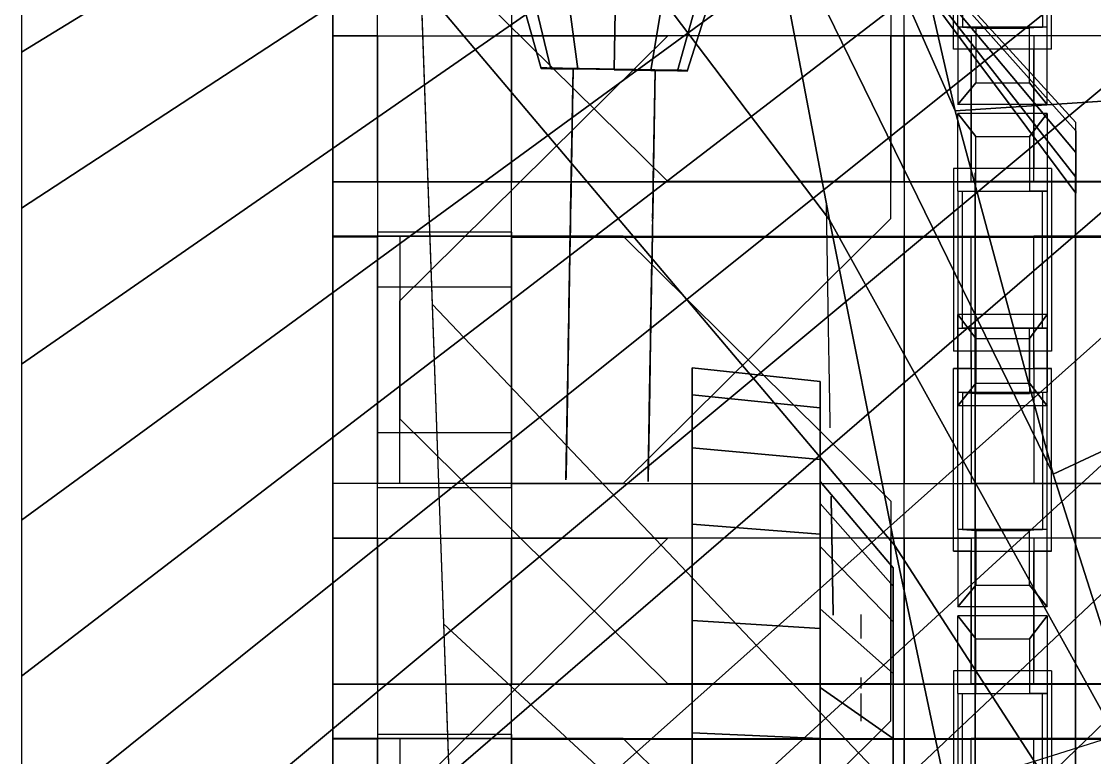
# Model space of a CAD drawing. Extents: x -54 to 215, y -235 to 116.
# Drawn here: x 81.3 to 93.06, y -109.62 to -101.56 of the extents above; entities that cross this region are included whole.
import ezdxf

# ---------------------------------------------------------------- set-up
doc = ezdxf.new("R2010")
doc.units = 0
doc.layers.get('0').update_dxf_attribs({"linetype": 'CONTINUOUS'})
doc.layers.add('A', color=7, linetype='CONTINUOUS')
doc.layers.add('B', color=7, linetype='CONTINUOUS')

# ---------------------------------------------------------------- blocks, each defined once
blk = doc.blocks.new('M-1-01')
at = {"color": 0}
for p, q in [((-80.633, 13.86), (-80.633, -173.64)), ((-80.633, -105.64, 3), (-80.633, -146.64, 3))]:
    blk.add_line(p, q, dxfattribs=at)
at = {"color": 0, "extrusion": (1, 0, -1.60787e-16)}
for p, q in [((-80.633, -93.34, -16.5), (-80.633, -132.34, -16.5)), ((-80.633, -105.64, 2.65), (-80.633, -132.34, 2.65))]:
    blk.add_line(p, q, dxfattribs=at)
at = {"color": 0, "invisible_edges": 15}
for points in [[(-80.633, -105.64, 3), (-80.633, -146.64, 3), (-80.633, -146.64), (-80.633, -105.64)], [(-57.675, -121.64, 5.5), (-59.633, -138.695, 3.696), (-80.633, -146.64, 3)]]:
    blk.add_3dface(points, dxfattribs=at)
at = {"layer": 'A', "color": 0}
mesh = blk.add_polymesh((2, 25), dxfattribs=at)
for k, corner in enumerate([(-80.633, -105.64), (-80.633, -107.348), (-80.633, -109.057), (-80.633, -110.765), (-80.633, -112.473), (-80.633, -114.182), (-80.633, -115.89), (-80.633, -117.598), (-80.633, -119.307), (-80.633, -121.015), (-80.633, -122.723), (-80.633, -124.432), (-80.633, -126.14), (-80.633, -127.848), (-80.633, -129.557), (-80.633, -131.265), (-80.633, -132.973), (-80.633, -134.682), (-80.633, -136.39), (-80.633, -138.098), (-80.633, -139.807), (-80.633, -141.515), (-80.633, -143.223), (-80.633, -144.932), (-80.633, -146.64), (-66.065, -100.832), (-65.985, -101.781), (-65.892, -102.728), (-65.768, -103.672), (-65.619, -104.612), (-65.452, -105.549), (-65.248, -106.478), (-65.031, -107.405), (-64.779, -108.322), (-64.508, -109.234), (-64.214, -110.139), (-63.89, -111.033), (-63.554, -111.923), (-63.178, -112.797), (-62.791, -113.665), (-62.376, -114.52), (-61.938, -115.364), (-61.483, -116.199), (-60.997, -117.015), (-60.499, -117.825), (-59.97, -118.615), (-59.426, -119.393), (-58.862, -120.158), (-58.273, -120.903), (-57.675, -121.64)]):
    mesh.set_mesh_vertex(divmod(k, 25), corner)
blk = doc.blocks.new('M-1-077')
at = {"layer": 'A', "color": 0}
mesh = blk.add_polymesh((2, 9), dxfattribs=dict(at, n_close=True))
for k, corner in enumerate([(9.9, 8.5), (9.806, 8.5), (9.569, 8.5), (9.3, 8.5), (9.124, 8.5), (9.124, 8.5), (9.3, 8.5), (9.569, 8.5), (9.806, 8.5), (2.5, 0.4), (2.5, 0.306), (2.5, 0.069), (2.5, -0.2), (2.5, -0.376), (2.5, -0.376), (2.5, -0.2), (2.5, 0.069), (2.5, 0.306)]):
    mesh.set_mesh_vertex(divmod(k, 9), corner)
blk = doc.blocks.new('M-1-076')
at = {"color": 0, "extrusion": (-1, 1.83664e-16, 6.12574e-17)}
for p, q in [((85.153, -11.257, -2.559), (85.153, -9.895, -3.091)), ((85.153, -9.895, -3.091), (85.153, -9.895, -4.414)), ((85.153, -11.395, -3.653), (85.153, -11.395, -3.853)), ((85.153, -11.695, -4.153), (85.153, -13.095, -4.153)), ((85.153, -11.695, -3.353), (85.153, -13.095, -3.353)), ((85.153, -12.35, -2.353), (85.153, -13.195, -2.353)), ((85.153, -12.35, -5.153), (85.153, -13.195, -5.153))]:
    blk.add_line(p, q, dxfattribs=at)
for points in [[(9.895, -4.414), (11.257, -4.947, 0.09344), (12.35, -5.153, 0.09344)], [(13.095, -4.153, 0.414214), (13.395, -3.853), (13.395, -3.653, 0.414214), (13.095, -3.353, 0.414214)], [(13.195, -5.153, 0.414214), (14.395, -3.953), (14.395, -3.553, 0.414214), (13.195, -2.353)]]:
    blk.add_lwpolyline(points, format="xyb", dxfattribs=at)
at = {"color": 0, "extrusion": (0, -1, -1.83664e-16)}
blk.add_circle((84.703, -3.753, 9.895), 0.8, dxfattribs=at)
at = {"color": 0, "extrusion": (-1, 1.83664e-16, 6.12574e-17)}
for centre, radius, start, end in [((12.35, -5.353, -85.153), 3, 90, 111.3528), ((11.695, -3.653, -85.153), 0.3, 90, 180), ((11.695, -3.853, -85.153), 0.3, 180, 270)]:
    blk.add_arc(centre, radius, start, end, dxfattribs=at)
at = {"layer": 'A', "color": 0}
mesh = blk.add_polymesh((2, 12), dxfattribs=dict(at, n_close=True))
for k, corner in enumerate([(84.703, -9.895), (84.303, -9.895), (84.01, -9.895), (83.903, -9.895), (84.01, -9.895), (84.303, -9.895), (84.703, -9.895), (85.103, -9.895), (85.396, -9.895), (85.503, -9.895), (85.396, -9.895), (85.103, -9.895), (84.703, -8.395), (84.078, -8.395), (83.62, -8.395), (83.453, -8.395), (83.62, -8.395), (84.078, -8.395), (84.703, -8.395), (85.328, -8.395), (85.785, -8.395), (85.953, -8.395), (85.785, -8.395), (85.328, -8.395)]):
    mesh.set_mesh_vertex(divmod(k, 12), corner)
at = {"layer": 'B', "color": 0}
mesh = blk.add_polymesh((2, 7), dxfattribs=at)
for k, corner in enumerate([(84.253, -9.895), (84.253, -9.895), (84.253, -9.895), (84.253, -9.895), (84.253, -9.895), (84.253, -9.895), (84.253, -9.895), (84.253, -11.395), (84.253, -11.395), (84.253, -11.395), (84.253, -11.395), (84.253, -11.395), (84.253, -11.395), (84.253, -11.395)]):
    mesh.set_mesh_vertex(divmod(k, 7), corner)
mesh = blk.add_polymesh((2, 13), dxfattribs=at)
for k, corner in enumerate([(84.253, -12.35), (84.253, -12.135), (84.253, -11.921), (84.253, -11.709), (84.253, -11.501), (84.253, -11.297), (84.253, -11.097), (84.253, -10.896), (84.253, -10.696), (84.253, -10.496), (84.253, -10.295), (84.253, -10.095), (84.253, -9.895), (84.253, -11.695), (84.253, -11.656), (84.253, -11.617), (84.253, -11.58), (84.253, -11.545), (84.253, -11.512), (84.253, -11.483), (84.253, -11.457), (84.253, -11.435), (84.253, -11.418), (84.253, -11.405), (84.253, -11.397), (84.253, -11.395)]):
    mesh.set_mesh_vertex(divmod(k, 13), corner)
mesh = blk.add_polymesh((2, 13), dxfattribs=at)
for k, corner in enumerate([(84.253, -12.35), (84.253, -12.135), (84.253, -11.921), (84.253, -11.709), (84.253, -11.501), (84.253, -11.297), (84.253, -11.097), (84.253, -10.896), (84.253, -10.696), (84.253, -10.496), (84.253, -10.295), (84.253, -10.095), (84.253, -9.895), (84.253, -11.695), (84.253, -11.656), (84.253, -11.617), (84.253, -11.58), (84.253, -11.545), (84.253, -11.512), (84.253, -11.483), (84.253, -11.457), (84.253, -11.435), (84.253, -11.418), (84.253, -11.405), (84.253, -11.397), (84.253, -11.395)]):
    mesh.set_mesh_vertex(divmod(k, 13), corner)
mesh = blk.add_polymesh((2, 13), dxfattribs=at)
for k, corner in enumerate([(85.153, -12.35), (85.153, -12.135), (85.153, -11.921), (85.153, -11.709), (85.153, -11.501), (85.153, -11.297), (85.153, -11.097), (85.153, -10.896), (85.153, -10.696), (85.153, -10.496), (85.153, -10.295), (85.153, -10.095), (85.153, -9.895), (85.153, -11.695), (85.153, -11.656), (85.153, -11.617), (85.153, -11.58), (85.153, -11.545), (85.153, -11.512), (85.153, -11.483), (85.153, -11.457), (85.153, -11.435), (85.153, -11.418), (85.153, -11.405), (85.153, -11.397), (85.153, -11.395)]):
    mesh.set_mesh_vertex(divmod(k, 13), corner)
mesh = blk.add_polymesh((2, 7), dxfattribs=at)
for k, corner in enumerate([(85.153, -9.895), (85.153, -9.895), (85.153, -9.895), (85.153, -9.895), (85.153, -9.895), (85.153, -9.895), (85.153, -9.895), (85.153, -11.395), (85.153, -11.395), (85.153, -11.395), (85.153, -11.395), (85.153, -11.395), (85.153, -11.395), (85.153, -11.395)]):
    mesh.set_mesh_vertex(divmod(k, 7), corner)
mesh = blk.add_polymesh((2, 13), dxfattribs=at)
for k, corner in enumerate([(85.153, -12.35), (85.153, -12.135), (85.153, -11.921), (85.153, -11.709), (85.153, -11.501), (85.153, -11.297), (85.153, -11.097), (85.153, -10.896), (85.153, -10.696), (85.153, -10.496), (85.153, -10.295), (85.153, -10.095), (85.153, -9.895), (85.153, -11.695), (85.153, -11.656), (85.153, -11.617), (85.153, -11.58), (85.153, -11.545), (85.153, -11.512), (85.153, -11.483), (85.153, -11.457), (85.153, -11.435), (85.153, -11.418), (85.153, -11.405), (85.153, -11.397), (85.153, -11.395)]):
    mesh.set_mesh_vertex(divmod(k, 13), corner)
mesh = blk.add_polymesh((2, 7), dxfattribs=at)
for k, corner in enumerate([(84.253, -11.695), (84.253, -11.928), (84.253, -12.162), (84.253, -12.395), (84.253, -12.628), (84.253, -12.862), (84.253, -13.095), (84.253, -12.35), (84.253, -12.49), (84.253, -12.631), (84.253, -12.772), (84.253, -12.913), (84.253, -13.054), (84.253, -13.195)]):
    mesh.set_mesh_vertex(divmod(k, 7), corner)
mesh = blk.add_polymesh((2, 7), dxfattribs=at)
for k, corner in enumerate([(84.253, -11.695), (84.253, -11.928), (84.253, -12.162), (84.253, -12.395), (84.253, -12.628), (84.253, -12.862), (84.253, -13.095), (84.253, -12.35), (84.253, -12.49), (84.253, -12.631), (84.253, -12.772), (84.253, -12.913), (84.253, -13.054), (84.253, -13.195)]):
    mesh.set_mesh_vertex(divmod(k, 7), corner)
mesh = blk.add_polymesh((2, 7), dxfattribs=at)
for k, corner in enumerate([(85.153, -11.695), (85.153, -11.928), (85.153, -12.162), (85.153, -12.395), (85.153, -12.628), (85.153, -12.862), (85.153, -13.095), (85.153, -12.35), (85.153, -12.49), (85.153, -12.631), (85.153, -12.772), (85.153, -12.913), (85.153, -13.054), (85.153, -13.195)]):
    mesh.set_mesh_vertex(divmod(k, 7), corner)
mesh = blk.add_polymesh((2, 7), dxfattribs=at)
for k, corner in enumerate([(85.153, -11.695), (85.153, -11.928), (85.153, -12.162), (85.153, -12.395), (85.153, -12.628), (85.153, -12.862), (85.153, -13.095), (85.153, -12.35), (85.153, -12.49), (85.153, -12.631), (85.153, -12.772), (85.153, -12.913), (85.153, -13.054), (85.153, -13.195)]):
    mesh.set_mesh_vertex(divmod(k, 7), corner)
mesh = blk.add_polymesh((2, 17), dxfattribs=at)
for k, corner in enumerate([(84.253, -13.095), (84.253, -13.166), (84.253, -13.232), (84.253, -13.291), (84.253, -13.339), (84.253, -13.373), (84.253, -13.392), (84.253, -13.395), (84.253, -13.395), (84.253, -13.395), (84.253, -13.392), (84.253, -13.373), (84.253, -13.339), (84.253, -13.291), (84.253, -13.232), (84.253, -13.166), (84.253, -13.095), (84.253, -13.195), (84.253, -13.453), (84.253, -13.7), (84.253, -13.923), (84.253, -14.111), (84.253, -14.257), (84.253, -14.352), (84.253, -14.393), (84.253, -14.395), (84.253, -14.393), (84.253, -14.352), (84.253, -14.257), (84.253, -14.111), (84.253, -13.923), (84.253, -13.7), (84.253, -13.453), (84.253, -13.195)]):
    mesh.set_mesh_vertex(divmod(k, 17), corner)
mesh = blk.add_polymesh((2, 17), dxfattribs=at)
for k, corner in enumerate([(85.153, -13.095), (85.153, -13.166), (85.153, -13.232), (85.153, -13.291), (85.153, -13.339), (85.153, -13.373), (85.153, -13.392), (85.153, -13.395), (85.153, -13.395), (85.153, -13.395), (85.153, -13.392), (85.153, -13.373), (85.153, -13.339), (85.153, -13.291), (85.153, -13.232), (85.153, -13.166), (85.153, -13.095), (85.153, -13.195), (85.153, -13.453), (85.153, -13.7), (85.153, -13.923), (85.153, -14.111), (85.153, -14.257), (85.153, -14.352), (85.153, -14.393), (85.153, -14.395), (85.153, -14.393), (85.153, -14.352), (85.153, -14.257), (85.153, -14.111), (85.153, -13.923), (85.153, -13.7), (85.153, -13.453), (85.153, -13.195)]):
    mesh.set_mesh_vertex(divmod(k, 17), corner)
blk = doc.blocks.new('M-1-07')
at = {"layer": 'A', "color": 0}
for p in [(-46.75, 15, 1), (-34.25, -23.5, 18)]:
    blk.add_line(p, (-45.25, -27, 2), dxfattribs=at)
at = {"layer": 'A', "color": 0, "invisible_edges": 15}
for points in [[(-34.25, -23.5, 18), (-45.25, -27, 2), (-46.75, 15, 1), (-31.25, 4, 23.5)], [(-19, -48, 1.5), (-34.25, -23.5, 18), (-45.25, -27, 2)]]:
    blk.add_3dface(points, dxfattribs=at)
at = {"layer": 'A', "color": 0, "xscale": -1, "rotation": 359}
blk.add_blockref('M-1-076', (41.357, -8.995, 10.322), dxfattribs=at)
at = {"layer": 'A', "color": 0, "rotation": 0.9999999999999972}
blk.add_blockref('M-1-076', (-41.357, -8.995, 10.322), dxfattribs=at)
at = {"layer": 'A', "color": 0, "xscale": -1}
blk.add_blockref('M-1-077', (-35.948, -18.372, 16.865), dxfattribs=at)
at = {"layer": 'A', "color": 0}
mesh = blk.add_polymesh((13, 4), dxfattribs=at)
for k, corner in enumerate([(-41, 0), (-42.917, 5), (-44.833, 10), (-46.75, 15), (-40.887, -3.047), (-42.801, 1.665), (-44.682, 6.554), (-46.625, 11.5), (-40.547, -6.077), (-42.52, -1.958), (-44.419, 3.002), (-46.5, 8), (-39.983, -9.074), (-42.074, -5.796), (-44.056, -0.632), (-46.375, 4.5), (-39.198, -12.02), (-41.465, -9.777), (-43.605, -4.319), (-46.25, 1), (-38.197, -14.9), (-40.695, -13.83), (-43.076, -8.033), (-46.125, -2.5), (-36.984, -17.698), (-39.77, -17.882), (-42.483, -11.748), (-46, -6), (-35.566, -20.397), (-38.694, -21.861), (-41.836, -15.438), (-45.875, -9.5), (-33.952, -22.984), (-37.471, -25.696), (-41.148, -19.076), (-45.75, -13), (-32.15, -25.444), (-36.108, -29.317), (-40.433, -22.637), (-45.625, -16.5), (-30.17, -27.763), (-34.613, -32.653), (-39.704, -26.095), (-45.5, -20), (-28.023, -29.928), (-32.993, -35.636), (-38.972, -29.423), (-45.375, -23.5), (-25.722, -31.928), (-31.257, -38.195), (-38.253, -32.597), (-45.25, -27)]):
    mesh.set_mesh_vertex(divmod(k, 4), corner)
mesh = blk.add_polymesh((2, 15), dxfattribs=at)
for k, corner in enumerate([(-30, 0), (-29.248, -6.676), (-27.029, -13.017), (-23.455, -18.705), (-18.705, -23.455), (-13.017, -27.029), (-6.676, -29.248), (0, -30), (6.676, -29.248), (13.017, -27.029), (18.705, -23.455), (23.455, -18.705), (27.029, -13.017), (29.248, -6.676), (30, 0), (-41, 0), (-40.014, -8.938), (-37.103, -17.446), (-32.407, -25.115), (-26.153, -31.576), (-17.632, -34.382), (-9.01, -36.997), (0, -37), (9.01, -36.997), (17.632, -34.382), (26.153, -31.576), (32.407, -25.115), (37.103, -17.446), (40.014, -8.938), (41, 0)]):
    mesh.set_mesh_vertex(divmod(k, 15), corner)
blk = doc.blocks.new('M-1-021')
at = {"color": 0}
for points in [[(-7.75, 0, 1), (7.75, 0, 1)], [(-6.75, 0, 1), (6.75, 0, 1)], [(-4, 0, 1), (4, 0, 1)]]:
    blk.add_lwpolyline(points, format="xyb", close=True, dxfattribs=at)
for points, const_width in [([(-6.125, 0, 1), (6.125, 0, 1)], 1.25), ([(-3.388, 0, 1), (3.388, 0, 1)], 3.725)]:
    blk.add_lwpolyline(points, format="xyb", close=True, dxfattribs=dict(at, const_width=const_width))
at = {"layer": 'A', "color": 0}
for points, const_width in [([(-8.325, 0, 1), (8.325, 0, 1)], 1.15), ([(-8.325, 0, 1), (8.325, 0, 1)], 1.15), ([(-5.875, 0, 1), (5.875, 0, 1)], 3.75), ([(-7.25, 0, 1), (7.25, 0, 1)], 1), ([(-2.763, 0, 1), (2.763, 0, 1)], 2.475)]:
    blk.add_lwpolyline(points, format="xyb", close=True, dxfattribs=dict(at, const_width=const_width))
for points in [[(-8.9, 0, 1), (8.9, 0, 1)], [(-7.75, 0, 1), (7.75, 0, 1)]]:
    blk.add_lwpolyline(points, format="xyb", close=True, dxfattribs=at)
mesh = blk.add_polymesh((2, 30), dxfattribs=dict(at, n_close=True))
for k, corner in enumerate([(5.25, 0), (5.135, 1.092), (4.796, 2.135), (4.247, 3.086), (3.513, 3.902), (2.625, 4.547), (1.622, 4.993), (0.549, 5.221), (-0.549, 5.221), (-1.622, 4.993), (-2.625, 4.547), (-3.513, 3.902), (-4.247, 3.086), (-4.796, 2.135), (-5.135, 1.092), (-5.25, 0), (-5.135, -1.092), (-4.796, -2.135), (-4.247, -3.086), (-3.513, -3.902), (-2.625, -4.547), (-1.622, -4.993), (-0.549, -5.221), (0.549, -5.221), (1.622, -4.993), (2.625, -4.547), (3.513, -3.902), (4.247, -3.086), (4.796, -2.135), (5.135, -1.092), (5.5, 0), (5.38, 1.144), (5.025, 2.237), (4.45, 3.233), (3.68, 4.087), (2.75, 4.763), (1.7, 5.231), (0.575, 5.47), (-0.575, 5.47), (-1.7, 5.231), (-2.75, 4.763), (-3.68, 4.087), (-4.45, 3.233), (-5.025, 2.237), (-5.38, 1.144), (-5.5, 0), (-5.38, -1.144), (-5.025, -2.237), (-4.45, -3.233), (-3.68, -4.087), (-2.75, -4.763), (-1.7, -5.231), (-0.575, -5.47), (0.575, -5.47), (1.7, -5.231), (2.75, -4.763), (3.68, -4.087), (4.45, -3.233), (5.025, -2.237), (5.38, -1.144)]):
    mesh.set_mesh_vertex(divmod(k, 30), corner)
blk = doc.blocks.new('M-1-02')
at = {"color": 0, "extrusion": (1, 1.83664e-16, -1.83664e-16)}
for points in [[(0, 8.15, 1), (0, -9.65, 1)], [(0, 7, 1), (0, -8.5, 1)], [(0, 4.85, 1), (0, -6.35, 1)], [(0, 3.2, 1), (0, -4.7, 1)]]:
    blk.add_lwpolyline(points, format="xyb", close=True, dxfattribs=at)
for points, const_width in [([(0, 7.575, 1), (0, -9.075, 1)], 1.15), ([(0, 5.925, 1), (0, -7.425, 1)], 2.15), ([(0, 4.025, 1), (0, -5.525, 1)], 1.65), ([(0, 1.975, 1), (0, -3.475, 1)], 2.45)]:
    blk.add_lwpolyline(points, format="xyb", close=True, dxfattribs=dict(at, const_width=const_width))
at = {"color": 0, "invisible_edges": 15}
for points in [[(1.25, 3.538, -0.901), (1.25, 3.8, -1.053), (1.25, 3.8, -0.447), (1.25, 3.538, -0.599)], [(1.25, 2.951, 1.207), (1.25, 3.252, 1.239), (1.25, 2.896, 1.729), (1.25, 2.773, 1.452)], [(1.25, 2.773, -2.952), (1.25, 2.896, -3.229), (1.25, 3.252, -2.739), (1.25, 2.951, -2.707)]]:
    blk.add_3dface(points, dxfattribs=at)
at = {"layer": 'A', "color": 0, "extrusion": (1, 1.83664e-16, -1.83664e-16)}
for points, const_width in [([(0, 7.575, 1), (0, -9.075, 1)], 1.15), ([(0, 6.525, 1), (0, -8.025, 1)], 0.95), ([(0, 5.35, 1), (0, -6.85, 1)], 1.1), ([(0, 3.05, 1), (0, -4.55, 1)], 1.6), ([(0, 1.875, 1), (0, -3.375, 1)], 0.75)]:
    blk.add_lwpolyline(points, format="xyb", close=True, dxfattribs=dict(at, const_width=const_width))
for points in [[(0, 7, 1), (0, -8.5, 1)], [(0, 6.05, 1), (0, -7.55, 1)], [(0, 2.25, 1), (0, -3.75, 1)]]:
    blk.add_lwpolyline(points, format="xyb", close=True, dxfattribs=at)
for points in [[(3.8, -1.053), (4.062, -0.901), (4.062, -0.599), (3.8, -0.447), (3.538, -0.599), (3.538, -0.901)], [(3.252, 1.239), (3.375, 1.515), (3.197, 1.76), (2.896, 1.729), (2.773, 1.452), (2.951, 1.207)], [(2.896, -3.229), (3.197, -3.26), (3.375, -3.015), (3.252, -2.739), (2.951, -2.707), (2.773, -2.952)]]:
    blk.add_lwpolyline(points, close=True, dxfattribs=at)
for centre in [(6.085, -0.75, 1.7), (4.303, 3.553, 1.7), (4.303, -5.053, 1.7)]:
    blk.add_circle(centre, 0.125, dxfattribs=at)
at = {"layer": 'A', "color": 0, "invisible_edges": 13}
for points in [[(1.25, 3.8, -0.447), (1.25, 3.8, -1.053), (1.25, 4.062, -0.901), (1.25, 4.062, -0.599)], [(1.25, 2.896, 1.729), (1.25, 3.252, 1.239), (1.25, 3.375, 1.515), (1.25, 3.197, 1.76)], [(1.25, 3.252, -2.739), (1.25, 2.896, -3.229), (1.25, 3.197, -3.26), (1.25, 3.375, -3.015)]]:
    blk.add_3dface(points, dxfattribs=at)
at = {"color": 0, "extrusion": (-1, 6.92805e-17, 5.50992e-16), "rotation": 270}
blk.add_blockref('M-1-021', (0, -0.75, 1.1), dxfattribs=at)
at = {"layer": 'A', "color": 0}
mesh = blk.add_polymesh((2, 30), dxfattribs=dict(at, n_close=True))
for k, corner in enumerate([(3.1, 0), (3.1, 1.414), (3.1, 2.766), (3.1, 3.997), (3.1, 5.053), (3.1, 5.889), (3.1, 6.467), (3.1, 6.763), (3.1, 6.763), (3.1, 6.467), (3.1, 5.889), (3.1, 5.053), (3.1, 3.997), (3.1, 2.766), (3.1, 1.414), (3.1, 0), (3.1, -1.414), (3.1, -2.766), (3.1, -3.997), (3.1, -5.053), (3.1, -5.889), (3.1, -6.467), (3.1, -6.763), (3.1, -6.763), (3.1, -6.467), (3.1, -5.889), (3.1, -5.053), (3.1, -3.997), (3.1, -2.766), (3.1, -1.414), (1.7, 0), (1.7, 1.383), (1.7, 2.705), (1.7, 3.909), (1.7, 4.942), (1.7, 5.759), (1.7, 6.325), (1.7, 6.614), (1.7, 6.614), (1.7, 6.325), (1.7, 5.759), (1.7, 4.942), (1.7, 3.909), (1.7, 2.705), (1.7, 1.383), (1.7, 0), (1.7, -1.383), (1.7, -2.705), (1.7, -3.909), (1.7, -4.942), (1.7, -5.759), (1.7, -6.325), (1.7, -6.614), (1.7, -6.614), (1.7, -6.325), (1.7, -5.759), (1.7, -4.942), (1.7, -3.909), (1.7, -2.705), (1.7, -1.383)]):
    mesh.set_mesh_vertex(divmod(k, 30), corner)
mesh = blk.add_polymesh((2, 30), dxfattribs=dict(at, n_close=True))
for k, corner in enumerate([(1.7, 0), (1.7, 1.154), (1.7, 2.257), (1.7, 3.262), (1.7, 4.124), (1.7, 4.806), (1.7, 5.278), (1.7, 5.52), (1.7, 5.52), (1.7, 5.278), (1.7, 4.806), (1.7, 4.124), (1.7, 3.262), (1.7, 2.257), (1.7, 1.154), (1.7, 0), (1.7, -1.154), (1.7, -2.257), (1.7, -3.262), (1.7, -4.124), (1.7, -4.806), (1.7, -5.278), (1.7, -5.52), (1.7, -5.52), (1.7, -5.278), (1.7, -4.806), (1.7, -4.124), (1.7, -3.262), (1.7, -2.257), (1.7, -1.154), (0.9, 0), (0.9, 0.956), (0.9, 1.871), (0.9, 2.704), (0.9, 3.418), (0.9, 3.984), (0.9, 4.375), (0.9, 4.575), (0.9, 4.575), (0.9, 4.375), (0.9, 3.984), (0.9, 3.418), (0.9, 2.704), (0.9, 1.871), (0.9, 0.956), (0.9, 0), (0.9, -0.956), (0.9, -1.871), (0.9, -2.704), (0.9, -3.418), (0.9, -3.984), (0.9, -4.375), (0.9, -4.575), (0.9, -4.575), (0.9, -4.375), (0.9, -3.984), (0.9, -3.418), (0.9, -2.704), (0.9, -1.871), (0.9, -0.956)]):
    mesh.set_mesh_vertex(divmod(k, 30), corner)
blk = doc.blocks.new('M-1-06')
at = {"color": 0}
for p, q in [((-5.98, 7.464, 1.4), (5.02, 7.464, 1.4)), ((-1.73, 7.464), (-0.83, 7.464)), ((-0.83, 7.464), (-0.83, 6.014)), ((-0.83, 7.464, 0.2), (-0.13, 7.464, 0.2)), ((-0.13, 7.464), (-0.13, 6.014)), ((0.77, 7.464), (-0.13, 7.464)), ((0.62, 7.464, 1.4), (0.62, 2.564, 1.4)), ((0.77, 5.464), (0.77, 7.464)), ((0.77, 7.464), (3.27, 7.464)), ((6.27, 4.564), (3.27, 7.464)), ((7.02, 7.464), (3.27, 7.464)), ((6.52, 7.464, 0.7), (5.02, 7.464, 0.7)), ((5.02, 2.564, 0.7), (5.02, 7.464, 0.7)), ((6.52, 7.464, 0.7), (6.52, 2.564, 0.7)), ((6.52, 7.464, 1.4), (7.02, 7.464, 1.4)), ((-0.98, 6.614, 1.4), (-0.78, 6.364, 3.4)), ((-0.98, 6.614, 1.4), (0.02, 6.614, 1.4)), ((-0.98, 6.614, 1.4), (-0.98, 5.764, 1.4)), ((0.02, 6.614, 1.4), (-0.18, 6.364, 3.4)), ((0.02, 5.764, 1.4), (0.02, 6.614, 1.4)), ((-0.78, 6.364, 3.4), (-0.78, 5.764, 3.4)), ((-0.18, 6.364, 3.4), (-0.78, 6.364, 3.4)), ((-0.18, 5.764, 3.4), (-0.18, 6.364, 3.4)), ((-1.03, 6.014), (-1.03, 4.014)), ((-1.03, 6.014, 0.5), (0.07, 6.014, 0.5)), ((-1.03, 6.014), (-0.83, 6.014)), ((-0.83, 6.014, 0.2), (-0.13, 6.014, 0.2)), ((-0.13, 6.014), (0.07, 6.014)), ((0.07, 6.014), (0.07, 4.014)), ((-0.98, 5.764, 1.4), (-0.78, 5.764, 3.4)), ((0.02, 5.764, 1.4), (-0.98, 5.764, 1.4)), ((-0.98, 5.764, 1.4), (-0.98, 4.264, 1.4)), ((-0.929, 4.264, 1.913), (-0.929, 5.764, 1.913)), ((-0.031, 5.764, 1.913), (-0.929, 5.764, 1.913)), ((-0.18, 5.764, 3.4), (-0.78, 5.764, 3.4)), ((0.02, 5.764, 1.4), (-0.18, 5.764, 3.4)), ((-0.031, 4.264, 1.913), (-0.031, 5.764, 1.913)), ((0.02, 5.764, 1.4), (0.02, 4.264, 1.4)), ((3.77, 2.564), (0.77, 5.464)), ((5.02, 5.314, 0.7), (6.52, 5.314, 0.7)), ((5.02, 5.314, 1.2), (5.02, 4.714, 1.2)), ((6.52, 5.314, 1.2), (6.52, 4.714, 1.2)), ((5.02, 4.714, 0.7), (6.52, 4.714, 0.7)), ((6.27, 2.564), (6.27, 4.564)), ((-0.98, 3.414, 1.4), (-0.98, 4.264, 1.4)), ((0.02, 4.264, 1.4), (-0.98, 4.264, 1.4)), ((-0.98, 4.264, 1.4), (-0.78, 4.264, 3.4)), ((-0.929, 4.264, 1.913), (-0.031, 4.264, 1.913)), ((-0.18, 4.264, 3.4), (-0.78, 4.264, 3.4)), ((-0.78, 3.664, 3.4), (-0.78, 4.264, 3.4)), ((-0.18, 4.264, 3.4), (-0.18, 3.664, 3.4)), ((0.02, 4.264, 1.4), (-0.18, 4.264, 3.4)), ((0.02, 4.264, 1.4), (0.02, 3.414, 1.4)), ((-1.03, 4.014), (-0.83, 4.014)), ((-1.03, 4.014, 0.5), (0.07, 4.014, 0.5)), ((-0.83, 4.014), (-0.83, 2.564)), ((-0.83, 4.014, 0.2), (-0.13, 4.014, 0.2)), ((-0.13, 4.014), (-0.13, 2.564)), ((-0.13, 4.014), (0.07, 4.014)), ((-0.98, 3.414, 1.4), (-0.78, 3.664, 3.4)), ((-0.18, 3.664, 3.4), (-0.78, 3.664, 3.4)), ((0.02, 3.414, 1.4), (-0.18, 3.664, 3.4)), ((-0.98, 3.414, 1.4), (0.02, 3.414, 1.4)), ((5.02, 2.564, 1.4), (-5.98, 2.564, 1.4)), ((-4.73, 2.564), (-0.83, 2.564)), ((-0.83, 2.564, 0.2), (-0.13, 2.564, 0.2)), ((3.77, 2.564), (-0.13, 2.564)), ((3.77, 2.564), (6.27, 2.564)), ((5.02, 2.564, 0.7), (6.52, 2.564, 0.7)), ((6.27, 2.564), (7.02, 2.564)), ((6.52, 2.564, 1.4), (7.02, 2.564, 1.4))]:
    blk.add_line(p, q, dxfattribs=at)
at = {"color": 0, "extrusion": (1, -1.22406e-16, -1.83664e-16)}
for centre in [(6.764, 0.7, 7.02), (3.264, 0.7, 7.02)]:
    blk.add_circle(centre, 0.65, dxfattribs=at)
for centre in [(6.764, 0.7, 5.02), (3.264, 0.7, 5.02)]:
    blk.add_arc(centre, 0.65, 0, 180, dxfattribs=at)
at = {"color": 0}
for points, invisible_edges in [([(-1.03, 7.464), (-7.98, 7.464), (-7.98, 2.564), (-1.03, 2.564)], 15), ([(-7.98, 7.464, 0.7), (-7.98, 7.464), (-0.83, 7.464), (-0.83, 7.464, 0.7)], 15), ([(-0.83, 7.464, 0.7), (-0.83, 7.464), (-7.98, 7.464), (-7.98, 7.464, 0.7)], 15), ([(5.02, 7.464, 0.7), (5.02, 7.464, 1.4), (-5.98, 7.464, 1.4), (-5.98, 7.464, 0.7)], 15), ([(5.02, 7.464, 1.4), (5.02, 2.564, 1.4), (-5.98, 2.564, 1.4), (-5.98, 7.464, 1.4)], 15), ([(-0.83, 7.464), (-0.83, 6.014), (-1.03, 6.014), (-1.03, 7.464)], 15), ([(-0.83, 7.464, 0.7), (-0.83, 7.464, 0.2), (-0.13, 7.464, 0.2), (-0.13, 7.464, 0.7)], 15), ([(-0.83, 7.464, 0.2), (-0.83, 6.014, 0.2), (-0.13, 6.014, 0.2), (-0.13, 7.464, 0.2)], 15), ([(-0.13, 7.464), (-0.13, 6.014), (0.07, 6.014), (0.07, 7.464)], 15), ([(7.02, 7.464, 0.7), (7.02, 7.464), (-0.13, 7.464), (-0.13, 7.464, 0.7)], 15), ([(-0.13, 7.464, 0.7), (-0.13, 7.464), (7.02, 7.464), (7.02, 7.464, 0.7)], 15), ([(0.07, 7.464), (7.02, 7.464), (7.02, 2.564), (0.07, 2.564)], 15), ([(0.77, 7.464, -0.6), (3.27, 7.464, -0.6), (3.77, 2.564, -0.6), (0.77, 5.464, -0.6)], 15), ([(6.27, 2.564, -0.6), (3.77, 2.564, -0.6), (3.27, 7.464, -0.6), (6.27, 4.564, -0.6)], 15), ([(6.52, 2.564, 0.7), (5.02, 2.564, 0.7), (5.02, 7.464, 0.7), (6.52, 7.464, 0.7)], 15), ([(7.02, 7.464, 0.7), (7.02, 7.464, 1.4), (6.52, 7.464, 1.4), (6.52, 7.464, 0.7)], 15), ([(6.52, 7.464, 1.4), (6.52, 2.564, 1.4), (7.02, 2.564, 1.4), (7.02, 7.464, 1.4)], 15), ([(0.02, 6.614, 1.4), (-0.18, 6.364, 3.4), (-0.78, 6.364, 3.4), (-0.98, 6.614, 1.4)], 15), ([(-0.78, 6.364, 3.4), (-0.98, 6.614, 1.4), (-0.98, 5.764, 1.4), (-0.78, 5.764, 3.4)], 14), ([(-0.18, 6.364, 3.4), (0.02, 6.614, 1.4), (0.02, 5.764, 1.4), (-0.18, 5.764, 3.4)], 14), ([(-0.18, 5.764, 3.4), (-0.78, 5.764, 3.4), (-0.78, 6.364, 3.4), (-0.18, 6.364, 3.4)], 15), ([(0.07, 6.014, 0.5), (0.07, 4.014, 0.5), (-1.03, 4.014, 0.5), (-1.03, 6.014, 0.5)], 15), ([(-1.03, 6.014, 0.5), (-1.03, 6.014), (-0.83, 6.014), (-0.83, 6.014, 0.5)], 15), ([(-0.83, 6.014, 0.2), (-0.13, 6.014, 0.2), (-0.13, 6.014, 0.5), (-0.83, 6.014, 0.5)], 15), ([(0.07, 6.014, 0.5), (0.07, 6.014), (-0.13, 6.014), (-0.13, 6.014, 0.5)], 15), ([(-0.78, 5.764, 3.4), (-0.98, 5.764, 1.4), (0.02, 5.764, 1.4), (-0.18, 5.764, 3.4)], 15), ([(-0.929, 5.764, 1.913), (-0.929, 4.264, 1.913), (-0.98, 4.264, 1.4), (-0.98, 5.764, 1.4)], 15), ([(-0.929, 5.764, 1.913), (-0.031, 5.764, 1.913), (-0.031, 4.264, 1.913), (-0.929, 4.264, 1.913)], 15), ([(-0.031, 5.764, 1.913), (-0.031, 4.264, 1.913), (0.02, 4.264, 1.4), (0.02, 5.764, 1.4)], 15), ([(5.02, 5.314, 1.2), (5.02, 4.714, 1.2), (6.52, 4.714, 1.2), (6.52, 5.314, 1.2)], 15), ([(-0.78, 3.664, 3.4), (-0.98, 3.414, 1.4), (-0.98, 4.264, 1.4), (-0.78, 4.264, 3.4)], 14), ([(-0.78, 4.264, 3.4), (-0.98, 4.264, 1.4), (0.02, 4.264, 1.4), (-0.18, 4.264, 3.4)], 15), ([(-0.18, 4.264, 3.4), (-0.78, 4.264, 3.4), (-0.78, 3.664, 3.4), (-0.18, 3.664, 3.4)], 15), ([(-0.18, 3.664, 3.4), (0.02, 3.414, 1.4), (0.02, 4.264, 1.4), (-0.18, 4.264, 3.4)], 14), ([(-1.03, 4.014, 0.5), (-1.03, 4.014), (-0.83, 4.014), (-0.83, 4.014, 0.5)], 15), ([(-0.83, 2.564), (-0.83, 4.014), (-1.03, 4.014), (-1.03, 2.564)], 15), ([(-0.83, 4.014, 0.2), (-0.13, 4.014, 0.2), (-0.13, 4.014, 0.5), (-0.83, 4.014, 0.5)], 15), ([(-0.83, 2.564, 0.2), (-0.83, 4.014, 0.2), (-0.13, 4.014, 0.2), (-0.13, 2.564, 0.2)], 15), ([(0.07, 4.014, 0.5), (0.07, 4.014), (-0.13, 4.014), (-0.13, 4.014, 0.5)], 15), ([(-0.13, 2.564), (-0.13, 4.014), (0.07, 4.014), (0.07, 2.564)], 15), ([(0.02, 3.414, 1.4), (-0.18, 3.664, 3.4), (-0.78, 3.664, 3.4), (-0.98, 3.414, 1.4)], 15), ([(-7.98, 2.564, 0.7), (-7.98, 2.564), (-0.83, 2.564), (-0.83, 2.564, 0.7)], 15), ([(-0.83, 2.564, 0.7), (-0.83, 2.564), (-7.98, 2.564), (-7.98, 2.564, 0.7)], 15), ([(5.02, 2.564, 0.7), (5.02, 2.564, 1.4), (-5.98, 2.564, 1.4), (-5.98, 2.564, 0.7)], 15), ([(-0.83, 2.564, 0.7), (-0.83, 2.564, 0.2), (-0.13, 2.564, 0.2), (-0.13, 2.564, 0.7)], 15), ([(-0.13, 2.564, 0.7), (-0.13, 2.564), (7.02, 2.564), (7.02, 2.564, 0.7)], 15), ([(7.02, 2.564, 0.7), (7.02, 2.564, 1.4), (6.52, 2.564, 1.4), (6.52, 2.564, 0.7)], 15)]:
    blk.add_3dface(points, dxfattribs=dict(at, invisible_edges=invisible_edges))
at = {"layer": 'A', "color": 0}
blk.add_line((7.02, 2.564), (7.02, 7.464), dxfattribs=at)
at = {"color": 0}
mesh = blk.add_polymesh((2, 7), dxfattribs=at)
for k, corner in enumerate([(7.02, 7.464), (7.02, 7.464), (7.02, 7.464), (7.02, 7.464), (7.02, 7.464), (7.02, 7.464), (7.02, 7.464), (7.02, 7.464), (7.02, 7.614), (7.02, 7.724), (7.02, 7.764), (7.02, 7.724), (7.02, 7.614), (7.02, 7.464)]):
    mesh.set_mesh_vertex(divmod(k, 7), corner)
mesh = blk.add_polymesh((2, 7), dxfattribs=at)
for k, corner in enumerate([(7.02, 2.564), (7.02, 2.564), (7.02, 2.564), (7.02, 2.564), (7.02, 2.564), (7.02, 2.564), (7.02, 2.564), (7.02, 2.564), (7.02, 2.414), (7.02, 2.305), (7.02, 2.264), (7.02, 2.305), (7.02, 2.414), (7.02, 2.564)]):
    mesh.set_mesh_vertex(divmod(k, 7), corner)
blk = doc.blocks.new('M-1-061')
at = {"color": 0, "extrusion": (3.21571e-16, -0.006109, -0.999981), "rotation": 180}
for p in [(-59.66, 91.983, -3.233), (-59.66, 86.483, -3.233), (-59.66, 80.983, -3.233)]:
    blk.add_blockref('M-1-06', p, dxfattribs=at)
at = {"color": 0}
for p in [(59.66, 78.666, -36.27), (59.66, 73.166, -36.27)]:
    blk.add_blockref('M-1-06', p, dxfattribs=at)
blk = doc.blocks.new('M-1-05')
at = {"color": 0}
for name, p, xscale in [('M-1-061', (-11.093, 0), -0.9784946237000001), ('M-1-02', (-69.3, 75.732, -25.17), -1)]:
    blk.add_blockref(name, p, dxfattribs=dict(at, xscale=xscale))

msp = doc.modelspace()

# ---------------------------------------------------------------- block references
at = {"color": 0}
msp.add_blockref('M-1-05', (161.055, -187.846), dxfattribs=at)
at = {"color": 0, "extrusion": (3.86209e-19, -0.002094, 0.999998)}
for name, p in [('M-1-01', (161.938, 14.009, 5.327)), ('M-1-07', (131.305, -84.631, 11.327))]:
    msp.add_blockref(name, p, dxfattribs=at)

doc.saveas('drawing.dxf')
